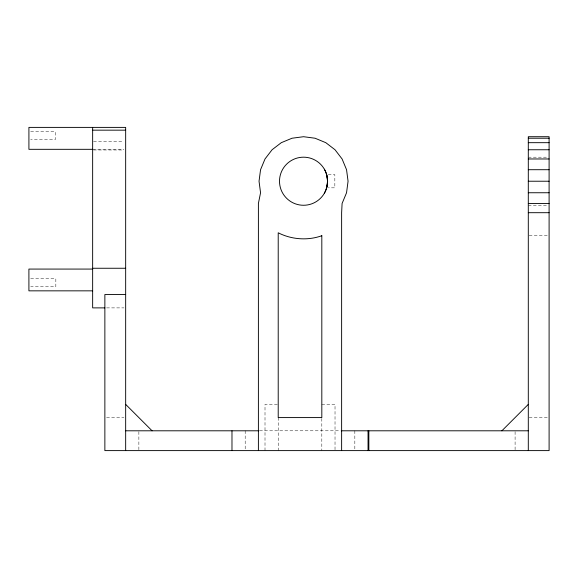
<?xml version="1.0" encoding="UTF-8"?>
<svg xmlns="http://www.w3.org/2000/svg" width="578" height="578" viewBox="0 0 578 578"><rect width="100%" height="100%" fill="white"/><g stroke="black" fill="none" stroke-linecap="round" stroke-linejoin="round"><path stroke-width="0.43" stroke-dasharray="2.89 2.17" d="M30.677 131.683L55.329 131.683L55.329 139.609L30.677 139.609M93.535 141.393L123.88 141.393M92.646 149.319L123.88 149.319M93.535 149.977L123.88 149.977M528.299 157.187L547.366 157.187M328.253 174.621L334.835 174.621L334.835 187.828L328.253 187.828M528.299 205.262L547.366 205.262M529.166 235.723L547.366 235.723M30.699 278.784L55.835 278.784L55.835 286.71L30.706 286.71M106.598 307.886L123.93 307.886M277.332 404.376L265.006 404.376L265.006 450.609M321.816 404.376L335.023 404.376L335.023 450.609M106.598 417.583L123.93 417.583M529.166 417.583L547.366 417.583M259.573 430.798L340.456 430.798M515.092 431.694L515.092 449.706M354.834 430.798L354.834 450.609M321.816 418.465L321.816 450.609M278.213 417.583L278.213 450.609M245.188 430.798L245.188 450.609M138.872 431.694L138.872 449.706"/><path stroke-width="0.87" d="M324.366 193.247C328.456 185.878 328.528 176.557 324.366 169.202M501.877 430.798L528.299 404.376M326.722 175.011L327.589 181.225L326.772 187.445A24.038 24.038 0 0 1 286.551 198.225A24.038 24.038 0 0 1 297.33 158.004A24.038 24.038 0 0 1 326.772 187.445L326.722 187.438M92.646 130.166L125.664 130.166M528.299 138.229L549.1 138.229M528.299 142.679L549.1 142.679M92.646 149.319L28.914 149.319L28.914 127.391L125.664 127.391L125.664 450.609M528.299 149.753L549.1 149.753M528.299 158.972L549.1 158.972M528.299 169.708L549.1 169.708M528.299 181.225L549.1 181.225M528.299 192.749L549.1 192.749M528.299 203.478L549.1 203.478M528.299 212.697L549.1 212.697M92.646 268.257L125.664 268.257M92.646 269.073L28.9 269.073L28.914 290.842L92.646 290.842M125.664 294.534L104.864 294.534L104.864 450.609L549.1 450.609L549.1 136.711L528.299 136.711L528.299 450.609M104.864 307.886L92.646 307.886L92.646 127.391M125.664 430.798L258.756 430.798M341.273 430.798L528.299 430.798M125.664 404.376L152.079 430.798M368.843 430.798L368.843 450.609M368.049 430.798L368.049 450.609M341.627 450.609L341.627 212.697L342.097 203.478L346.547 192.749L348.064 181.225L346.547 169.708L342.097 158.972L335.023 149.753L325.804 142.679L315.068 138.229L303.551 136.711L292.027 138.229L281.298 142.679L272.079 149.753L265.006 158.972L260.555 169.708L259.038 181.225L260.555 192.749L258.395 203.478L258.395 450.609M231.98 430.798L231.98 450.609M321.816 235.723C307.771 240.802 291.522 239.581 278.213 232.79L278.213 417.583L321.816 417.583L321.816 235.723"/></g></svg>
